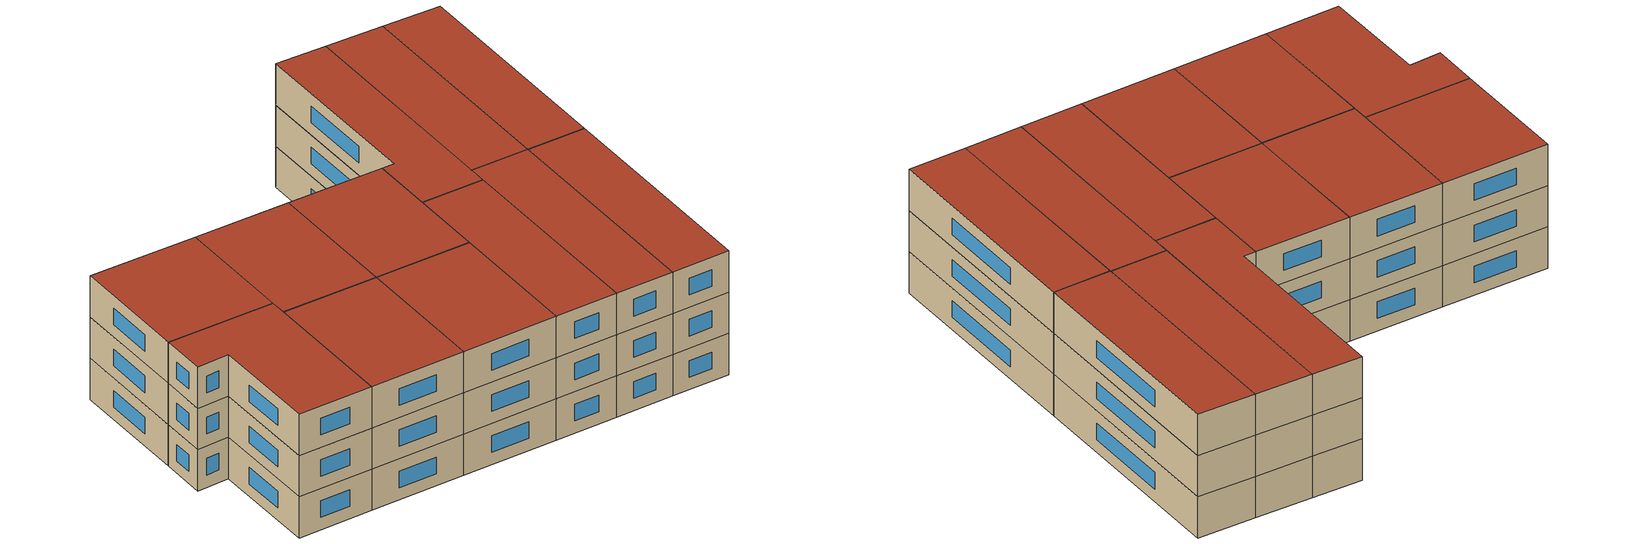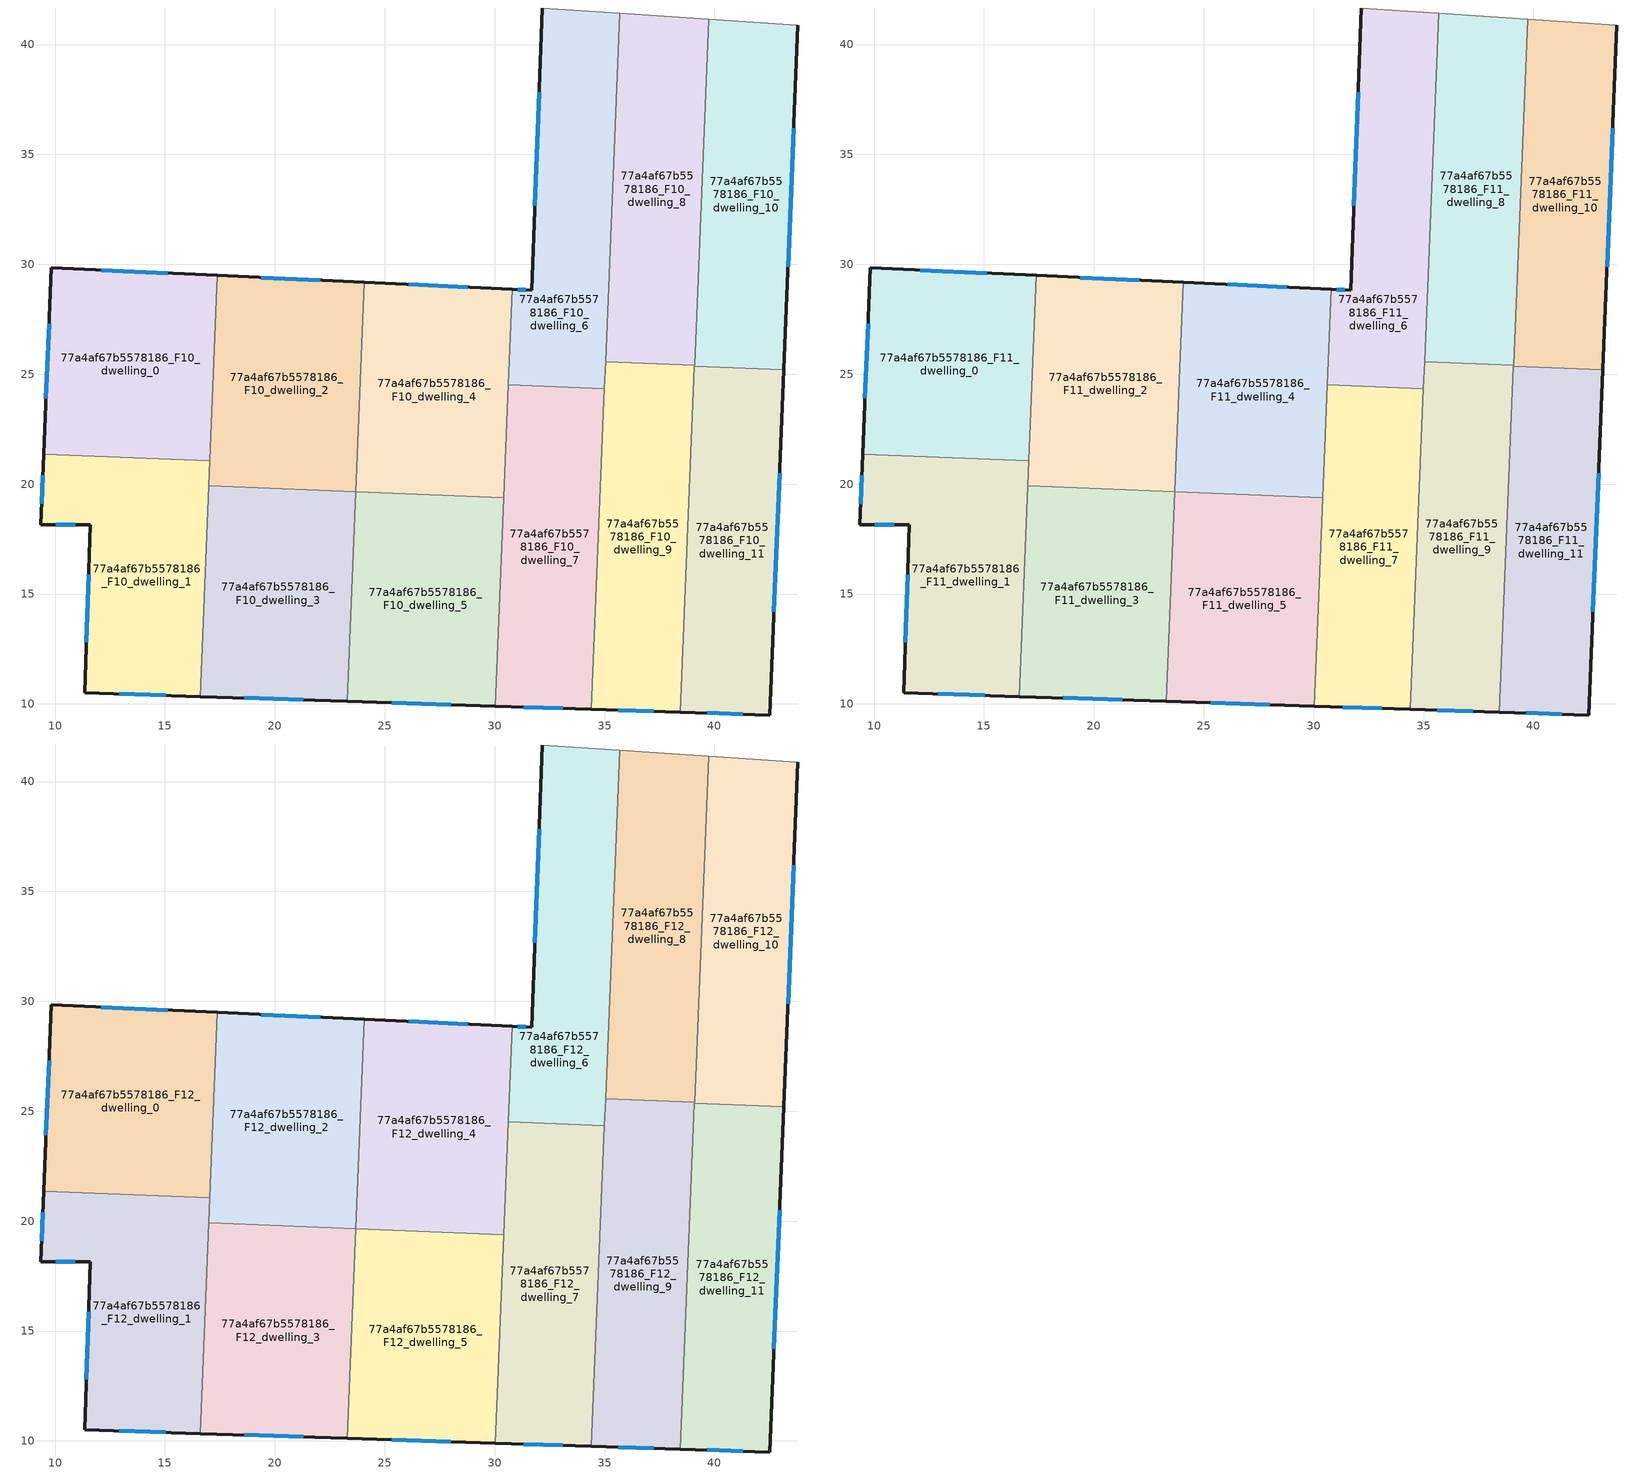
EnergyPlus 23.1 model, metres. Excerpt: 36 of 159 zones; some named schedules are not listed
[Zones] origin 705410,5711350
77a4af67b5578186_F10_dwelling_0
 floor to 77a4af67b5578186_F9_dwelling_0 (EU_floor_Construction): 17.38,29.49 17.04,21.05 9.48,21.36 9.83,29.84 z30
 wall outside (EU_wall_Construction): 17.38,29.49 9.83,29.84 9.48,21.36 z30:33
 wall to 77a4af67b5578186_F10_dwelling_1 (EU_wall_Construction): 9.48,21.36 17.04,21.05 z30:33
 wall to 77a4af67b5578186_F10_dwelling_2 (EU_wall_Construction): 17.04,21.05 17.38,29.49 z30:33
 window (EU_Window_Construction): 9.73,27.3 9.58,23.9 / 15.12,29.6 12.09,29.74 z30.9:32.1
77a4af67b5578186_F10_dwelling_1
 floor to 77a4af67b5578186_F9_dwelling_1 (EU_floor_Construction): 17.04,21.05 16.6,10.33 11.35,10.5 11.61,18.16 9.34,18.14 9.48,21.36 z30
 wall outside (EU_wall_Construction): 9.48,21.36 9.34,18.14 11.61,18.16 11.35,10.5 16.6,10.33 z30:33
 wall to 77a4af67b5578186_F10_dwelling_3 (EU_wall_Construction): 16.6,10.33 16.99,19.92 z30:33
 wall to 77a4af67b5578186_F10_dwelling_2 (EU_wall_Construction): 16.99,19.92 17.04,21.05 z30:33
 window (EU_Window_Construction): 12.92,10.45 15.03,10.39 / 11.53,15.86 11.42,12.8 / 10.02,18.15 10.93,18.15 / 9.44,20.4 9.38,19.1 z30.9:32.1
77a4af67b5578186_F10_dwelling_10
 floor to 77a4af67b5578186_F9_dwelling_10 (EU_floor_Construction): 43.79,40.87 43.16,25.2 39.09,25.37 39.73,41.15 z30
 wall outside (EU_wall_Construction): 43.16,25.2 43.79,40.87 z30:33
 wall to 77a4af67b5578186_F10_dwelling_11 (EU_wall_Construction): 39.09,25.37 43.16,25.2 z30:33
 wall adiabatic (EU_wall_Construction): 43.79,40.87 39.73,41.15 z30:33
 wall to 77a4af67b5578186_F10_dwelling_8 (EU_wall_Construction): 39.73,41.15 39.09,25.41 z30:33
 wall to 77a4af67b5578186_F10_dwelling_9 (EU_wall_Construction): 39.09,25.41 39.09,25.37 z30:33
 window (EU_Window_Construction): 43.35,29.89 43.6,36.18 z30.9:32.1
77a4af67b5578186_F10_dwelling_11
 floor to 77a4af67b5578186_F9_dwelling_11 (EU_floor_Construction): 43.16,25.2 42.51,9.5 38.45,9.63 39.09,25.37 z30
 wall outside (EU_wall_Construction): 38.45,9.63 42.51,9.5 43.16,25.2 z30:33
 wall to 77a4af67b5578186_F10_dwelling_9 (EU_wall_Construction): 39.09,25.37 38.45,9.63 z30:33
 window (EU_Window_Construction): 42.71,14.2 42.96,20.5 / 39.67,9.59 41.3,9.53 z30.9:32.1
77a4af67b5578186_F10_dwelling_2
 floor to 77a4af67b5578186_F9_dwelling_2 (EU_floor_Construction): 24.07,29.18 23.68,19.64 16.99,19.92 17.38,29.49 z30
 wall outside (EU_wall_Construction): 24.07,29.18 17.38,29.49 z30:33
 wall to 77a4af67b5578186_F10_dwelling_3 (EU_wall_Construction): 16.99,19.92 23.68,19.64 z30:33
 wall to 77a4af67b5578186_F10_dwelling_4 (EU_wall_Construction): 23.68,19.65 24.07,29.18 z30:33
 window (EU_Window_Construction): 22.07,29.27 19.38,29.4 z30.9:32.1
77a4af67b5578186_F10_dwelling_3
 floor to 77a4af67b5578186_F9_dwelling_3 (EU_floor_Construction): 23.68,19.64 23.29,10.12 16.6,10.33 16.99,19.92 z30
 wall outside (EU_wall_Construction): 16.6,10.33 23.29,10.12 z30:33
 wall to 77a4af67b5578186_F10_dwelling_5 (EU_wall_Construction): 23.29,10.12 23.68,19.64 z30:33
 window (EU_Window_Construction): 18.6,10.27 21.29,10.18 z30.9:32.1
77a4af67b5578186_F10_dwelling_4
 floor to 77a4af67b5578186_F9_dwelling_4 (EU_floor_Construction): 30.79,28.86 30.41,19.38 23.68,19.65 24.07,29.18 z30
 wall outside (EU_wall_Construction): 30.79,28.86 24.07,29.18 z30:33
 wall to 77a4af67b5578186_F10_dwelling_5 (EU_wall_Construction): 23.68,19.65 30.41,19.38 z30:33
 wall to 77a4af67b5578186_F10_dwelling_7 (EU_wall_Construction): 30.4,19.38 30.61,24.51 z30:33
 wall to 77a4af67b5578186_F10_dwelling_6 (EU_wall_Construction): 30.62,24.51 30.79,28.86 z30:33
 window (EU_Window_Construction): 28.78,28.96 26.08,29.08 z30.9:32.1
77a4af67b5578186_F10_dwelling_5
 floor to 77a4af67b5578186_F9_dwelling_5 (EU_floor_Construction): 30.41,19.38 30.02,9.9 23.29,10.12 23.68,19.65 z30
 wall outside (EU_wall_Construction): 23.29,10.12 30.02,9.9 z30:33
 wall to 77a4af67b5578186_F10_dwelling_7 (EU_wall_Construction): 30.02,9.9 30.4,19.38 z30:33
 window (EU_Window_Construction): 25.31,10.05 28,9.97 z30.9:32.1
77a4af67b5578186_F10_dwelling_6
 floor to 77a4af67b5578186_F9_dwelling_6 (EU_floor_Construction): 35.69,41.42 34.99,24.33 30.61,24.51 30.79,28.86 31.68,28.82 32.17,41.66 z30
 wall outside (EU_wall_Construction): 32.17,41.66 31.68,28.82 30.79,28.86 z30:33
 wall adiabatic (EU_wall_Construction): 35.69,41.42 32.17,41.66 z30:33
 wall to 77a4af67b5578186_F10_dwelling_7 (EU_wall_Construction): 30.61,24.51 34.99,24.33 z30:33
 wall to 77a4af67b5578186_F10_dwelling_8 (EU_wall_Construction): 35.04,25.57 35.69,41.42 z30:33
 wall to 77a4af67b5578186_F10_dwelling_9 (EU_wall_Construction): 34.99,24.33 35.04,25.57 z30:33
 window (EU_Window_Construction): 31.41,28.84 31.06,28.85 / 32.02,37.82 31.83,32.67 z30.9:32.1
77a4af67b5578186_F10_dwelling_7
 floor to 77a4af67b5578186_F9_dwelling_7 (EU_floor_Construction): 34.99,24.33 34.4,9.76 30.02,9.9 30.61,24.51 z30
 wall outside (EU_wall_Construction): 30.02,9.9 34.4,9.76 z30:33
 wall to 77a4af67b5578186_F10_dwelling_9 (EU_wall_Construction): 34.4,9.76 34.99,24.33 z30:33
 window (EU_Window_Construction): 31.33,9.86 33.09,9.8 z30.9:32.1
77a4af67b5578186_F10_dwelling_8
 floor to 77a4af67b5578186_F9_dwelling_8 (EU_floor_Construction): 39.73,41.15 39.09,25.41 35.05,25.57 35.69,41.42 z30
 wall to 77a4af67b5578186_F10_dwelling_9 (EU_wall_Construction): 35.05,25.57 39.09,25.41 z30:33
 wall adiabatic (EU_wall_Construction): 39.73,41.15 35.69,41.42 z30:33
77a4af67b5578186_F10_dwelling_9
 floor to 77a4af67b5578186_F9_dwelling_9 (EU_floor_Construction): 39.09,25.41 38.45,9.63 34.4,9.76 35.05,25.57 z30
 wall outside (EU_wall_Construction): 34.4,9.76 38.45,9.63 z30:33
 window (EU_Window_Construction): 35.61,9.72 37.24,9.67 z30.9:32.1
77a4af67b5578186_F11_dwelling_0
 floor to 77a4af67b5578186_F10_dwelling_0 (EU_floor_Construction): 17.38,29.49 17.04,21.05 9.48,21.36 9.83,29.84 z33
 wall outside (EU_wall_Construction): 17.38,29.49 9.83,29.84 9.48,21.36 z33:36
 wall to 77a4af67b5578186_F11_dwelling_1 (EU_wall_Construction): 9.48,21.36 17.04,21.05 z33:36
 wall to 77a4af67b5578186_F11_dwelling_2 (EU_wall_Construction): 17.04,21.05 17.38,29.49 z33:36
 window (EU_Window_Construction): 9.73,27.3 9.58,23.9 / 15.12,29.6 12.09,29.74 z33.9:35.1
77a4af67b5578186_F11_dwelling_1
 floor to 77a4af67b5578186_F10_dwelling_1 (EU_floor_Construction): 17.04,21.05 16.6,10.33 11.35,10.5 11.61,18.16 9.34,18.14 9.48,21.36 z33
 wall outside (EU_wall_Construction): 9.48,21.36 9.34,18.14 11.61,18.16 11.35,10.5 16.6,10.33 z33:36
 wall to 77a4af67b5578186_F11_dwelling_3 (EU_wall_Construction): 16.6,10.33 16.99,19.92 z33:36
 wall to 77a4af67b5578186_F11_dwelling_2 (EU_wall_Construction): 16.99,19.92 17.04,21.05 z33:36
 window (EU_Window_Construction): 12.92,10.45 15.03,10.39 / 11.53,15.86 11.42,12.8 / 10.02,18.15 10.93,18.15 / 9.44,20.4 9.38,19.1 z33.9:35.1
77a4af67b5578186_F11_dwelling_10
 floor to 77a4af67b5578186_F10_dwelling_10 (EU_floor_Construction): 43.79,40.87 43.16,25.2 39.09,25.37 39.73,41.15 z33
 wall outside (EU_wall_Construction): 43.16,25.2 43.79,40.87 z33:36
 wall to 77a4af67b5578186_F11_dwelling_11 (EU_wall_Construction): 39.09,25.37 43.16,25.2 z33:36
 wall adiabatic (EU_wall_Construction): 43.79,40.87 39.73,41.15 z33:36
 wall to 77a4af67b5578186_F11_dwelling_8 (EU_wall_Construction): 39.73,41.15 39.09,25.41 z33:36
 wall to 77a4af67b5578186_F11_dwelling_9 (EU_wall_Construction): 39.09,25.41 39.09,25.37 z33:36
 window (EU_Window_Construction): 43.35,29.89 43.6,36.18 z33.9:35.1
77a4af67b5578186_F11_dwelling_11
 floor to 77a4af67b5578186_F10_dwelling_11 (EU_floor_Construction): 43.16,25.2 42.51,9.5 38.45,9.63 39.09,25.37 z33
 wall outside (EU_wall_Construction): 38.45,9.63 42.51,9.5 43.16,25.2 z33:36
 wall to 77a4af67b5578186_F11_dwelling_9 (EU_wall_Construction): 39.09,25.37 38.45,9.63 z33:36
 window (EU_Window_Construction): 42.71,14.2 42.96,20.5 / 39.67,9.59 41.3,9.53 z33.9:35.1
77a4af67b5578186_F11_dwelling_2
 floor to 77a4af67b5578186_F10_dwelling_2 (EU_floor_Construction): 24.07,29.18 23.68,19.64 16.99,19.92 17.38,29.49 z33
 wall outside (EU_wall_Construction): 24.07,29.18 17.38,29.49 z33:36
 wall to 77a4af67b5578186_F11_dwelling_3 (EU_wall_Construction): 16.99,19.92 23.68,19.64 z33:36
 wall to 77a4af67b5578186_F11_dwelling_4 (EU_wall_Construction): 23.68,19.65 24.07,29.18 z33:36
 window (EU_Window_Construction): 22.07,29.27 19.38,29.4 z33.9:35.1
77a4af67b5578186_F11_dwelling_3
 floor to 77a4af67b5578186_F10_dwelling_3 (EU_floor_Construction): 23.68,19.64 23.29,10.12 16.6,10.33 16.99,19.92 z33
 wall outside (EU_wall_Construction): 16.6,10.33 23.29,10.12 z33:36
 wall to 77a4af67b5578186_F11_dwelling_5 (EU_wall_Construction): 23.29,10.12 23.68,19.64 z33:36
 window (EU_Window_Construction): 18.6,10.27 21.29,10.18 z33.9:35.1
77a4af67b5578186_F11_dwelling_4
 floor to 77a4af67b5578186_F10_dwelling_4 (EU_floor_Construction): 30.79,28.86 30.41,19.38 23.68,19.65 24.07,29.18 z33
 wall outside (EU_wall_Construction): 30.79,28.86 24.07,29.18 z33:36
 wall to 77a4af67b5578186_F11_dwelling_5 (EU_wall_Construction): 23.68,19.65 30.41,19.38 z33:36
 wall to 77a4af67b5578186_F11_dwelling_7 (EU_wall_Construction): 30.4,19.38 30.61,24.51 z33:36
 wall to 77a4af67b5578186_F11_dwelling_6 (EU_wall_Construction): 30.62,24.51 30.79,28.86 z33:36
 window (EU_Window_Construction): 28.78,28.96 26.08,29.08 z33.9:35.1
77a4af67b5578186_F11_dwelling_5
 floor to 77a4af67b5578186_F10_dwelling_5 (EU_floor_Construction): 30.41,19.38 30.02,9.9 23.29,10.12 23.68,19.65 z33
 wall outside (EU_wall_Construction): 23.29,10.12 30.02,9.9 z33:36
 wall to 77a4af67b5578186_F11_dwelling_7 (EU_wall_Construction): 30.02,9.9 30.4,19.38 z33:36
 window (EU_Window_Construction): 25.31,10.05 28,9.97 z33.9:35.1
77a4af67b5578186_F11_dwelling_6
 floor to 77a4af67b5578186_F10_dwelling_6 (EU_floor_Construction): 35.69,41.42 34.99,24.33 30.61,24.51 30.79,28.86 31.68,28.82 32.17,41.66 z33
 wall outside (EU_wall_Construction): 32.17,41.66 31.68,28.82 30.79,28.86 z33:36
 wall adiabatic (EU_wall_Construction): 35.69,41.42 32.17,41.66 z33:36
 wall to 77a4af67b5578186_F11_dwelling_7 (EU_wall_Construction): 30.61,24.51 34.99,24.33 z33:36
 wall to 77a4af67b5578186_F11_dwelling_8 (EU_wall_Construction): 35.04,25.57 35.69,41.42 z33:36
 wall to 77a4af67b5578186_F11_dwelling_9 (EU_wall_Construction): 34.99,24.33 35.04,25.57 z33:36
 window (EU_Window_Construction): 31.41,28.84 31.06,28.85 / 32.02,37.82 31.83,32.67 z33.9:35.1
77a4af67b5578186_F11_dwelling_7
 floor to 77a4af67b5578186_F10_dwelling_7 (EU_floor_Construction): 34.99,24.33 34.4,9.76 30.02,9.9 30.61,24.51 z33
 wall outside (EU_wall_Construction): 30.02,9.9 34.4,9.76 z33:36
 wall to 77a4af67b5578186_F11_dwelling_9 (EU_wall_Construction): 34.4,9.76 34.99,24.33 z33:36
 window (EU_Window_Construction): 31.33,9.86 33.09,9.8 z33.9:35.1
77a4af67b5578186_F11_dwelling_8
 floor to 77a4af67b5578186_F10_dwelling_8 (EU_floor_Construction): 39.73,41.15 39.09,25.41 35.05,25.57 35.69,41.42 z33
 wall to 77a4af67b5578186_F11_dwelling_9 (EU_wall_Construction): 35.05,25.57 39.09,25.41 z33:36
 wall adiabatic (EU_wall_Construction): 39.73,41.15 35.69,41.42 z33:36
77a4af67b5578186_F11_dwelling_9
 floor to 77a4af67b5578186_F10_dwelling_9 (EU_floor_Construction): 39.09,25.41 38.45,9.63 34.4,9.76 35.05,25.57 z33
 wall outside (EU_wall_Construction): 34.4,9.76 38.45,9.63 z33:36
 window (EU_Window_Construction): 35.61,9.72 37.24,9.67 z33.9:35.1
77a4af67b5578186_F12_dwelling_0
 floor to 77a4af67b5578186_F11_dwelling_0 (EU_floor_Construction): 17.38,29.49 17.04,21.05 9.48,21.36 9.83,29.84 z36
 wall outside (EU_wall_Construction): 17.38,29.49 9.83,29.84 9.48,21.36 z36:39
 wall to 77a4af67b5578186_F12_dwelling_1 (EU_wall_Construction): 9.48,21.36 17.04,21.05 z36:39
 wall to 77a4af67b5578186_F12_dwelling_2 (EU_wall_Construction): 17.04,21.05 17.38,29.49 z36:39
 window (EU_Window_Construction): 9.73,27.3 9.58,23.9 / 15.12,29.6 12.09,29.74 z36.9:38.1
 roof outside (EU_roof_Construction): 17.04,21.05 17.38,29.49 9.83,29.84 9.48,21.36 z39
77a4af67b5578186_F12_dwelling_1
 floor to 77a4af67b5578186_F11_dwelling_1 (EU_floor_Construction): 17.04,21.05 16.6,10.33 11.35,10.5 11.61,18.16 9.34,18.14 9.48,21.36 z36
 wall outside (EU_wall_Construction): 9.48,21.36 9.34,18.14 11.61,18.16 11.35,10.5 16.6,10.33 z36:39
 wall to 77a4af67b5578186_F12_dwelling_3 (EU_wall_Construction): 16.6,10.33 16.99,19.92 z36:39
 wall to 77a4af67b5578186_F12_dwelling_2 (EU_wall_Construction): 16.99,19.92 17.04,21.05 z36:39
 window (EU_Window_Construction): 12.92,10.45 15.03,10.39 / 11.53,15.86 11.42,12.8 / 10.02,18.15 10.93,18.15 / 9.44,20.4 9.38,19.1 z36.9:38.1
 roof outside (EU_roof_Construction): 16.6,10.33 17.04,21.05 9.48,21.36 9.34,18.14 11.61,18.16 11.35,10.5 z39
77a4af67b5578186_F12_dwelling_10
 floor to 77a4af67b5578186_F11_dwelling_10 (EU_floor_Construction): 43.79,40.87 43.16,25.2 39.09,25.37 39.73,41.15 z36
 wall outside (EU_wall_Construction): 43.16,25.2 43.79,40.87 z36:39
 wall to 77a4af67b5578186_F12_dwelling_11 (EU_wall_Construction): 39.09,25.37 43.16,25.2 z36:39
 wall adiabatic (EU_wall_Construction): 43.79,40.87 39.73,41.15 z36:39
 wall to 77a4af67b5578186_F12_dwelling_8 (EU_wall_Construction): 39.73,41.15 39.09,25.41 z36:39
 wall to 77a4af67b5578186_F12_dwelling_9 (EU_wall_Construction): 39.09,25.41 39.09,25.37 z36:39
 window (EU_Window_Construction): 43.35,29.89 43.6,36.18 z36.9:38.1
 roof outside (EU_roof_Construction): 43.16,25.2 43.79,40.87 39.73,41.15 39.09,25.37 z39
77a4af67b5578186_F12_dwelling_11
 floor to 77a4af67b5578186_F11_dwelling_11 (EU_floor_Construction): 43.16,25.2 42.51,9.5 38.45,9.63 39.09,25.37 z36
 wall outside (EU_wall_Construction): 38.45,9.63 42.51,9.5 43.16,25.2 z36:39
 wall to 77a4af67b5578186_F12_dwelling_9 (EU_wall_Construction): 39.09,25.37 38.45,9.63 z36:39
 window (EU_Window_Construction): 42.71,14.2 42.96,20.5 / 39.67,9.59 41.3,9.53 z36.9:38.1
 roof outside (EU_roof_Construction): 42.51,9.5 43.16,25.2 39.09,25.37 38.45,9.63 z39
77a4af67b5578186_F12_dwelling_2
 floor to 77a4af67b5578186_F11_dwelling_2 (EU_floor_Construction): 24.07,29.18 23.68,19.64 16.99,19.92 17.38,29.49 z36
 wall outside (EU_wall_Construction): 24.07,29.18 17.38,29.49 z36:39
 wall to 77a4af67b5578186_F12_dwelling_3 (EU_wall_Construction): 16.99,19.92 23.68,19.64 z36:39
 wall to 77a4af67b5578186_F12_dwelling_4 (EU_wall_Construction): 23.68,19.65 24.07,29.18 z36:39
 window (EU_Window_Construction): 22.07,29.27 19.38,29.4 z36.9:38.1
 roof outside (EU_roof_Construction): 23.68,19.64 24.07,29.18 17.38,29.49 16.99,19.92 z39
77a4af67b5578186_F12_dwelling_3
 floor to 77a4af67b5578186_F11_dwelling_3 (EU_floor_Construction): 23.68,19.64 23.29,10.12 16.6,10.33 16.99,19.92 z36
 wall outside (EU_wall_Construction): 16.6,10.33 23.29,10.12 z36:39
 wall to 77a4af67b5578186_F12_dwelling_5 (EU_wall_Construction): 23.29,10.12 23.68,19.64 z36:39
 window (EU_Window_Construction): 18.6,10.27 21.29,10.18 z36.9:38.1
 roof outside (EU_roof_Construction): 23.29,10.12 23.68,19.64 16.99,19.92 16.6,10.33 z39
77a4af67b5578186_F12_dwelling_4
 floor to 77a4af67b5578186_F11_dwelling_4 (EU_floor_Construction): 30.79,28.86 30.41,19.38 23.68,19.65 24.07,29.18 z36
 wall outside (EU_wall_Construction): 30.79,28.86 24.07,29.18 z36:39
 wall to 77a4af67b5578186_F12_dwelling_5 (EU_wall_Construction): 23.68,19.65 30.41,19.38 z36:39
 wall to 77a4af67b5578186_F12_dwelling_7 (EU_wall_Construction): 30.4,19.38 30.61,24.51 z36:39
 wall to 77a4af67b5578186_F12_dwelling_6 (EU_wall_Construction): 30.62,24.51 30.79,28.86 z36:39
 window (EU_Window_Construction): 28.78,28.96 26.08,29.08 z36.9:38.1
 roof outside (EU_roof_Construction): 30.41,19.38 30.79,28.86 24.07,29.18 23.68,19.65 z39
77a4af67b5578186_F12_dwelling_5
 floor to 77a4af67b5578186_F11_dwelling_5 (EU_floor_Construction): 30.41,19.38 30.02,9.9 23.29,10.12 23.68,19.65 z36
 wall outside (EU_wall_Construction): 23.29,10.12 30.02,9.9 z36:39
 wall to 77a4af67b5578186_F12_dwelling_7 (EU_wall_Construction): 30.02,9.9 30.4,19.38 z36:39
 window (EU_Window_Construction): 25.31,10.05 28,9.97 z36.9:38.1
 roof outside (EU_roof_Construction): 30.02,9.9 30.41,19.38 23.68,19.65 23.29,10.12 z39
77a4af67b5578186_F12_dwelling_6
 floor to 77a4af67b5578186_F11_dwelling_6 (EU_floor_Construction): 35.69,41.42 34.99,24.33 30.61,24.51 30.79,28.86 31.68,28.82 32.17,41.66 z36
 wall outside (EU_wall_Construction): 32.17,41.66 31.68,28.82 30.79,28.86 z36:39
 wall adiabatic (EU_wall_Construction): 35.69,41.42 32.17,41.66 z36:39
 wall to 77a4af67b5578186_F12_dwelling_7 (EU_wall_Construction): 30.61,24.51 34.99,24.33 z36:39
 wall to 77a4af67b5578186_F12_dwelling_8 (EU_wall_Construction): 35.04,25.57 35.69,41.42 z36:39
 wall to 77a4af67b5578186_F12_dwelling_9 (EU_wall_Construction): 34.99,24.33 35.04,25.57 z36:39
 window (EU_Window_Construction): 31.41,28.84 31.06,28.85 / 32.02,37.82 31.83,32.67 z36.9:38.1
 roof outside (EU_roof_Construction): 34.99,24.33 35.69,41.42 32.17,41.66 31.68,28.82 30.79,28.86 30.61,24.51 z39
77a4af67b5578186_F12_dwelling_7
 floor to 77a4af67b5578186_F11_dwelling_7 (EU_floor_Construction): 34.99,24.33 34.4,9.76 30.02,9.9 30.61,24.51 z36
 wall outside (EU_wall_Construction): 30.02,9.9 34.4,9.76 z36:39
 wall to 77a4af67b5578186_F12_dwelling_9 (EU_wall_Construction): 34.4,9.76 34.99,24.33 z36:39
 window (EU_Window_Construction): 31.33,9.86 33.09,9.8 z36.9:38.1
 roof outside (EU_roof_Construction): 34.4,9.76 34.99,24.33 30.61,24.51 30.02,9.9 z39
77a4af67b5578186_F12_dwelling_8
 floor to 77a4af67b5578186_F11_dwelling_8 (EU_floor_Construction): 39.73,41.15 39.09,25.41 35.05,25.57 35.69,41.42 z36
 wall to 77a4af67b5578186_F12_dwelling_9 (EU_wall_Construction): 35.05,25.57 39.09,25.41 z36:39
 wall adiabatic (EU_wall_Construction): 39.73,41.15 35.69,41.42 z36:39
 roof outside (EU_roof_Construction): 39.09,25.41 39.73,41.15 35.69,41.42 35.05,25.57 z39
77a4af67b5578186_F12_dwelling_9
 floor to 77a4af67b5578186_F11_dwelling_9 (EU_floor_Construction): 39.09,25.41 38.45,9.63 34.4,9.76 35.05,25.57 z36
 wall outside (EU_wall_Construction): 34.4,9.76 38.45,9.63 z36:39
 window (EU_Window_Construction): 35.61,9.72 37.24,9.67 z36.9:38.1
 roof outside (EU_roof_Construction): 38.45,9.63 39.09,25.41 35.05,25.57 34.4,9.76 z39
[Building]
EU S2 Campaign: North Axis=0; Terrain=City; Solar Distribution=FullExterior
[Site:Location]
London: Latitude=51.5; Longitude=-0.5; Time Zone=0; Elevation=25
[SizingPeriod:WeatherFileDays]
AnnualSizingPeriod: Begin Month=1; Begin Day of Month=1; End Month=12; End Day of Month=31; Day of Week for Start Day=Monday; Use Weather File Daylight Saving Period=No; Use Weather File Rain and Snow Indicators=No
[MATERIAL]
EU_InternalMass_Material: Roughness=MediumRough; Thickness=0.1; Conductivity=1; Density=1800; Specific Heat=900; Thermal Absorptance=0.9; Solar Absorptance=0.7; Visible Absorptance=0.7
[MATERIAL:NOMASS] Roughness=MediumRough; Thermal Absorptance=0.9; Solar Absorptance=0.7; Visible Absorptance=0.7
Name | Thermal Resistance
EU_wall_NoMass | 1.04674
EU_roof_NoMass | 4.32442
EU_floor_NoMass | 2.04616
[WINDOWMATERIAL:SIMPLEGLAZINGSYSTEM]
EU_Window_SimpleGlazing: UFactor=4.25843; Solar Heat Gain Coefficient=0.85; Visible Transmittance=0.85
[CONSTRUCTION]
EU_wall_Construction: EU_wall_NoMass
EU_roof_Construction: EU_roof_NoMass
EU_floor_Construction: EU_floor_NoMass
EU_Window_Construction: EU_Window_SimpleGlazing
EU_InternalMass_Construction: EU_InternalMass_Material
[ZONE] Type=1; Multiplier=1; Ceiling Height=autocalculate; Floor Area=autocalculate; Part of Total Floor Area=Yes
Name | Volume
77a4af67b5578186_F10_dwelling_0; 77a4af67b5578186_F11_dwelling_0; 77a4af67b5578186_F12_dwelling_0 | 192.081
77a4af67b5578186_F10_dwelling_1; 77a4af67b5578186_F11_dwelling_1; 77a4af67b5578186_F12_dwelling_1 | 192.085
77a4af67b5578186_F10_dwelling_10; 77a4af67b5578186_F11_dwelling_10; 77a4af67b5578186_F12_dwelling_10 | 192.09
77a4af67b5578186_F10_dwelling_11; 77a4af67b5578186_F11_dwelling_11; 77a4af67b5578186_F12_dwelling_11 | 192.076
77a4af67b5578186_F10_dwelling_2; 77a4af67b5578186_F11_dwelling_2; 77a4af67b5578186_F12_dwelling_2 | 192.092
77a4af67b5578186_F10_dwelling_3; 77a4af67b5578186_F11_dwelling_3; 77a4af67b5578186_F12_dwelling_3 | 192.078
77a4af67b5578186_F10_dwelling_4; 77a4af67b5578186_F11_dwelling_4; 77a4af67b5578186_F12_dwelling_4 | 192.07
77a4af67b5578186_F10_dwelling_5; 77a4af67b5578186_F11_dwelling_5; 77a4af67b5578186_F12_dwelling_5 | 192.069
77a4af67b5578186_F10_dwelling_6; 77a4af67b5578186_F11_dwelling_6; 77a4af67b5578186_F12_dwelling_6 | 192.056
77a4af67b5578186_F10_dwelling_7; 77a4af67b5578186_F11_dwelling_7; 77a4af67b5578186_F12_dwelling_7 | 192.053
77a4af67b5578186_F10_dwelling_8; 77a4af67b5578186_F11_dwelling_8; 77a4af67b5578186_F12_dwelling_8 | 192.045
77a4af67b5578186_F10_dwelling_9; 77a4af67b5578186_F11_dwelling_9; 77a4af67b5578186_F12_dwelling_9 | 192.064
[INTERNALMASS] Construction=EU_InternalMass_Construction
Name | Zone or ZoneList | Surface Area
77a4af67b5578186_F10_dwelling_0_EU_InternalMass | 77a4af67b5578186_F10_dwelling_0 | 64.0267
77a4af67b5578186_F10_dwelling_1_EU_InternalMass | 77a4af67b5578186_F10_dwelling_1 | 64.0281
77a4af67b5578186_F10_dwelling_2_EU_InternalMass | 77a4af67b5578186_F10_dwelling_2 | 64.0305
77a4af67b5578186_F10_dwelling_3_EU_InternalMass | 77a4af67b5578186_F10_dwelling_3 | 64.026
77a4af67b5578186_F10_dwelling_4_EU_InternalMass | 77a4af67b5578186_F10_dwelling_4 | 64.0257
77a4af67b5578186_F10_dwelling_5_EU_InternalMass | 77a4af67b5578186_F10_dwelling_5 | 64.0233
77a4af67b5578186_F10_dwelling_6_EU_InternalMass | 77a4af67b5578186_F10_dwelling_6 | 64.0185
77a4af67b5578186_F10_dwelling_7_EU_InternalMass | 77a4af67b5578186_F10_dwelling_7 | 64.018
77a4af67b5578186_F10_dwelling_8_EU_InternalMass | 77a4af67b5578186_F10_dwelling_8 | 64.0146
77a4af67b5578186_F10_dwelling_9_EU_InternalMass | 77a4af67b5578186_F10_dwelling_9 | 64.0217
77a4af67b5578186_F10_dwelling_10_EU_InternalMass | 77a4af67b5578186_F10_dwelling_10 | 64.03
77a4af67b5578186_F10_dwelling_11_EU_InternalMass | 77a4af67b5578186_F10_dwelling_11 | 64.0256
77a4af67b5578186_F11_dwelling_0_EU_InternalMass | 77a4af67b5578186_F11_dwelling_0 | 64.0267
77a4af67b5578186_F11_dwelling_1_EU_InternalMass | 77a4af67b5578186_F11_dwelling_1 | 64.0281
77a4af67b5578186_F11_dwelling_2_EU_InternalMass | 77a4af67b5578186_F11_dwelling_2 | 64.0305
77a4af67b5578186_F11_dwelling_3_EU_InternalMass | 77a4af67b5578186_F11_dwelling_3 | 64.026
77a4af67b5578186_F11_dwelling_4_EU_InternalMass | 77a4af67b5578186_F11_dwelling_4 | 64.0257
77a4af67b5578186_F11_dwelling_5_EU_InternalMass | 77a4af67b5578186_F11_dwelling_5 | 64.0233
77a4af67b5578186_F11_dwelling_6_EU_InternalMass | 77a4af67b5578186_F11_dwelling_6 | 64.0185
77a4af67b5578186_F11_dwelling_7_EU_InternalMass | 77a4af67b5578186_F11_dwelling_7 | 64.018
77a4af67b5578186_F11_dwelling_8_EU_InternalMass | 77a4af67b5578186_F11_dwelling_8 | 64.0146
77a4af67b5578186_F11_dwelling_9_EU_InternalMass | 77a4af67b5578186_F11_dwelling_9 | 64.0217
77a4af67b5578186_F11_dwelling_10_EU_InternalMass | 77a4af67b5578186_F11_dwelling_10 | 64.03
77a4af67b5578186_F11_dwelling_11_EU_InternalMass | 77a4af67b5578186_F11_dwelling_11 | 64.0256
77a4af67b5578186_F12_dwelling_0_EU_InternalMass | 77a4af67b5578186_F12_dwelling_0 | 64.0267
77a4af67b5578186_F12_dwelling_1_EU_InternalMass | 77a4af67b5578186_F12_dwelling_1 | 64.0281
77a4af67b5578186_F12_dwelling_2_EU_InternalMass | 77a4af67b5578186_F12_dwelling_2 | 64.0305
77a4af67b5578186_F12_dwelling_3_EU_InternalMass | 77a4af67b5578186_F12_dwelling_3 | 64.026
77a4af67b5578186_F12_dwelling_4_EU_InternalMass | 77a4af67b5578186_F12_dwelling_4 | 64.0257
77a4af67b5578186_F12_dwelling_5_EU_InternalMass | 77a4af67b5578186_F12_dwelling_5 | 64.0233
77a4af67b5578186_F12_dwelling_6_EU_InternalMass | 77a4af67b5578186_F12_dwelling_6 | 64.0185
77a4af67b5578186_F12_dwelling_7_EU_InternalMass | 77a4af67b5578186_F12_dwelling_7 | 64.018
77a4af67b5578186_F12_dwelling_8_EU_InternalMass | 77a4af67b5578186_F12_dwelling_8 | 64.0146
77a4af67b5578186_F12_dwelling_9_EU_InternalMass | 77a4af67b5578186_F12_dwelling_9 | 64.0217
77a4af67b5578186_F12_dwelling_10_EU_InternalMass | 77a4af67b5578186_F12_dwelling_10 | 64.03
77a4af67b5578186_F12_dwelling_11_EU_InternalMass | 77a4af67b5578186_F12_dwelling_11 | 64.0256
[OTHEREQUIPMENT] Fuel Type=Electricity; Design Level Calculation Method=Watts/Area; Power per Zone Floor Area=1; Fraction Latent=0; Fraction Radiant=0; Fraction Lost=0; Carbon Dioxide Generation Rate=0; EndUse Subcategory=EU_Step8_InternalGains
Name | Zone or ZoneList or Space or SpaceList | Schedule
EU_Step8_InternalGain_77a4af67b5578186_F10_dwelling_0_f000 | 77a4af67b5578186_F10_dwelling_0 | EU_Step8_GainSchedule_77a4af67b5578186_F10_dwelling_0_f000
EU_Step8_InternalGain_77a4af67b5578186_F10_dwelling_1_f000 | 77a4af67b5578186_F10_dwelling_1 | EU_Step8_GainSchedule_77a4af67b5578186_F10_dwelling_1_f000
EU_Step8_InternalGain_77a4af67b5578186_F10_dwelling_2_f000 | 77a4af67b5578186_F10_dwelling_2 | EU_Step8_GainSchedule_77a4af67b5578186_F10_dwelling_2_f000
EU_Step8_InternalGain_77a4af67b5578186_F10_dwelling_3_f000 | 77a4af67b5578186_F10_dwelling_3 | EU_Step8_GainSchedule_77a4af67b5578186_F10_dwelling_3_f000
EU_Step8_InternalGain_77a4af67b5578186_F10_dwelling_4_f000 | 77a4af67b5578186_F10_dwelling_4 | EU_Step8_GainSchedule_77a4af67b5578186_F10_dwelling_4_f000
EU_Step8_InternalGain_77a4af67b5578186_F10_dwelling_5_f000 | 77a4af67b5578186_F10_dwelling_5 | EU_Step8_GainSchedule_77a4af67b5578186_F10_dwelling_5_f000
EU_Step8_InternalGain_77a4af67b5578186_F10_dwelling_6_f000 | 77a4af67b5578186_F10_dwelling_6 | EU_Step8_GainSchedule_77a4af67b5578186_F10_dwelling_6_f000
EU_Step8_InternalGain_77a4af67b5578186_F10_dwelling_7_f000 | 77a4af67b5578186_F10_dwelling_7 | EU_Step8_GainSchedule_77a4af67b5578186_F10_dwelling_7_f000
EU_Step8_InternalGain_77a4af67b5578186_F10_dwelling_8_f000 | 77a4af67b5578186_F10_dwelling_8 | EU_Step8_GainSchedule_77a4af67b5578186_F10_dwelling_8_f000
EU_Step8_InternalGain_77a4af67b5578186_F10_dwelling_9_f000 | 77a4af67b5578186_F10_dwelling_9 | EU_Step8_GainSchedule_77a4af67b5578186_F10_dwelling_9_f000
EU_Step8_InternalGain_77a4af67b5578186_F10_dwelling_10_f000 | 77a4af67b5578186_F10_dwelling_10 | EU_Step8_GainSchedule_77a4af67b5578186_F10_dwelling_10_f000
EU_Step8_InternalGain_77a4af67b5578186_F10_dwelling_11_f000 | 77a4af67b5578186_F10_dwelling_11 | EU_Step8_GainSchedule_77a4af67b5578186_F10_dwelling_11_f000
EU_Step8_InternalGain_77a4af67b5578186_F11_dwelling_0_f000 | 77a4af67b5578186_F11_dwelling_0 | EU_Step8_GainSchedule_77a4af67b5578186_F11_dwelling_0_f000
EU_Step8_InternalGain_77a4af67b5578186_F11_dwelling_1_f000 | 77a4af67b5578186_F11_dwelling_1 | EU_Step8_GainSchedule_77a4af67b5578186_F11_dwelling_1_f000
EU_Step8_InternalGain_77a4af67b5578186_F11_dwelling_2_f000 | 77a4af67b5578186_F11_dwelling_2 | EU_Step8_GainSchedule_77a4af67b5578186_F11_dwelling_2_f000
EU_Step8_InternalGain_77a4af67b5578186_F11_dwelling_3_f000 | 77a4af67b5578186_F11_dwelling_3 | EU_Step8_GainSchedule_77a4af67b5578186_F11_dwelling_3_f000
EU_Step8_InternalGain_77a4af67b5578186_F11_dwelling_4_f000 | 77a4af67b5578186_F11_dwelling_4 | EU_Step8_GainSchedule_77a4af67b5578186_F11_dwelling_4_f000
EU_Step8_InternalGain_77a4af67b5578186_F11_dwelling_5_f000 | 77a4af67b5578186_F11_dwelling_5 | EU_Step8_GainSchedule_77a4af67b5578186_F11_dwelling_5_f000
EU_Step8_InternalGain_77a4af67b5578186_F11_dwelling_6_f000 | 77a4af67b5578186_F11_dwelling_6 | EU_Step8_GainSchedule_77a4af67b5578186_F11_dwelling_6_f000
EU_Step8_InternalGain_77a4af67b5578186_F11_dwelling_7_f000 | 77a4af67b5578186_F11_dwelling_7 | EU_Step8_GainSchedule_77a4af67b5578186_F11_dwelling_7_f000
EU_Step8_InternalGain_77a4af67b5578186_F11_dwelling_8_f000 | 77a4af67b5578186_F11_dwelling_8 | EU_Step8_GainSchedule_77a4af67b5578186_F11_dwelling_8_f000
EU_Step8_InternalGain_77a4af67b5578186_F11_dwelling_9_f000 | 77a4af67b5578186_F11_dwelling_9 | EU_Step8_GainSchedule_77a4af67b5578186_F11_dwelling_9_f000
EU_Step8_InternalGain_77a4af67b5578186_F11_dwelling_10_f000 | 77a4af67b5578186_F11_dwelling_10 | EU_Step8_GainSchedule_77a4af67b5578186_F11_dwelling_10_f000
EU_Step8_InternalGain_77a4af67b5578186_F11_dwelling_11_f000 | 77a4af67b5578186_F11_dwelling_11 | EU_Step8_GainSchedule_77a4af67b5578186_F11_dwelling_11_f000
EU_Step8_InternalGain_77a4af67b5578186_F12_dwelling_0_f000 | 77a4af67b5578186_F12_dwelling_0 | EU_Step8_GainSchedule_77a4af67b5578186_F12_dwelling_0_f000
EU_Step8_InternalGain_77a4af67b5578186_F12_dwelling_1_f000 | 77a4af67b5578186_F12_dwelling_1 | EU_Step8_GainSchedule_77a4af67b5578186_F12_dwelling_1_f000
EU_Step8_InternalGain_77a4af67b5578186_F12_dwelling_2_f000 | 77a4af67b5578186_F12_dwelling_2 | EU_Step8_GainSchedule_77a4af67b5578186_F12_dwelling_2_f000
EU_Step8_InternalGain_77a4af67b5578186_F12_dwelling_3_f000 | 77a4af67b5578186_F12_dwelling_3 | EU_Step8_GainSchedule_77a4af67b5578186_F12_dwelling_3_f000
EU_Step8_InternalGain_77a4af67b5578186_F12_dwelling_4_f000 | 77a4af67b5578186_F12_dwelling_4 | EU_Step8_GainSchedule_77a4af67b5578186_F12_dwelling_4_f000
EU_Step8_InternalGain_77a4af67b5578186_F12_dwelling_5_f000 | 77a4af67b5578186_F12_dwelling_5 | EU_Step8_GainSchedule_77a4af67b5578186_F12_dwelling_5_f000
EU_Step8_InternalGain_77a4af67b5578186_F12_dwelling_6_f000 | 77a4af67b5578186_F12_dwelling_6 | EU_Step8_GainSchedule_77a4af67b5578186_F12_dwelling_6_f000
EU_Step8_InternalGain_77a4af67b5578186_F12_dwelling_7_f000 | 77a4af67b5578186_F12_dwelling_7 | EU_Step8_GainSchedule_77a4af67b5578186_F12_dwelling_7_f000
EU_Step8_InternalGain_77a4af67b5578186_F12_dwelling_8_f000 | 77a4af67b5578186_F12_dwelling_8 | EU_Step8_GainSchedule_77a4af67b5578186_F12_dwelling_8_f000
EU_Step8_InternalGain_77a4af67b5578186_F12_dwelling_9_f000 | 77a4af67b5578186_F12_dwelling_9 | EU_Step8_GainSchedule_77a4af67b5578186_F12_dwelling_9_f000
EU_Step8_InternalGain_77a4af67b5578186_F12_dwelling_10_f000 | 77a4af67b5578186_F12_dwelling_10 | EU_Step8_GainSchedule_77a4af67b5578186_F12_dwelling_10_f000
EU_Step8_InternalGain_77a4af67b5578186_F12_dwelling_11_f000 | 77a4af67b5578186_F12_dwelling_11 | EU_Step8_GainSchedule_77a4af67b5578186_F12_dwelling_11_f000
[ZONEVENTILATION:DESIGNFLOWRATE] Schedule=EU_AlwaysOn; Design Flow Rate Calculation Method=AirChanges/Hour; Air Changes per Hour=0.488719; Ventilation Type=Natural; Fan Pressure Rise=0; Fan Total Efficiency=1; Constant Term Coefficient=1; Temperature Term Coefficient=0; Velocity Term Coefficient=0; Velocity Squared Term Coefficient=0; Minimum Indoor Temperature=-100; Maximum Indoor Temperature=100; Delta Temperature=-100; Minimum Outdoor Temperature=-100; Maximum Outdoor Temperature=100; Maximum Wind Speed=40
Name | Zone or ZoneList or Space or SpaceList
EU_ConstantAir_77a4af67b5578186_F10_dwelling_0 | 77a4af67b5578186_F10_dwelling_0
EU_ConstantAir_77a4af67b5578186_F10_dwelling_1 | 77a4af67b5578186_F10_dwelling_1
EU_ConstantAir_77a4af67b5578186_F10_dwelling_2 | 77a4af67b5578186_F10_dwelling_2
EU_ConstantAir_77a4af67b5578186_F10_dwelling_3 | 77a4af67b5578186_F10_dwelling_3
EU_ConstantAir_77a4af67b5578186_F10_dwelling_4 | 77a4af67b5578186_F10_dwelling_4
EU_ConstantAir_77a4af67b5578186_F10_dwelling_5 | 77a4af67b5578186_F10_dwelling_5
EU_ConstantAir_77a4af67b5578186_F10_dwelling_6 | 77a4af67b5578186_F10_dwelling_6
EU_ConstantAir_77a4af67b5578186_F10_dwelling_7 | 77a4af67b5578186_F10_dwelling_7
EU_ConstantAir_77a4af67b5578186_F10_dwelling_8 | 77a4af67b5578186_F10_dwelling_8
EU_ConstantAir_77a4af67b5578186_F10_dwelling_9 | 77a4af67b5578186_F10_dwelling_9
EU_ConstantAir_77a4af67b5578186_F10_dwelling_10 | 77a4af67b5578186_F10_dwelling_10
EU_ConstantAir_77a4af67b5578186_F10_dwelling_11 | 77a4af67b5578186_F10_dwelling_11
EU_ConstantAir_77a4af67b5578186_F11_dwelling_0 | 77a4af67b5578186_F11_dwelling_0
EU_ConstantAir_77a4af67b5578186_F11_dwelling_1 | 77a4af67b5578186_F11_dwelling_1
EU_ConstantAir_77a4af67b5578186_F11_dwelling_2 | 77a4af67b5578186_F11_dwelling_2
EU_ConstantAir_77a4af67b5578186_F11_dwelling_3 | 77a4af67b5578186_F11_dwelling_3
EU_ConstantAir_77a4af67b5578186_F11_dwelling_4 | 77a4af67b5578186_F11_dwelling_4
EU_ConstantAir_77a4af67b5578186_F11_dwelling_5 | 77a4af67b5578186_F11_dwelling_5
EU_ConstantAir_77a4af67b5578186_F11_dwelling_6 | 77a4af67b5578186_F11_dwelling_6
EU_ConstantAir_77a4af67b5578186_F11_dwelling_7 | 77a4af67b5578186_F11_dwelling_7
EU_ConstantAir_77a4af67b5578186_F11_dwelling_8 | 77a4af67b5578186_F11_dwelling_8
EU_ConstantAir_77a4af67b5578186_F11_dwelling_9 | 77a4af67b5578186_F11_dwelling_9
EU_ConstantAir_77a4af67b5578186_F11_dwelling_10 | 77a4af67b5578186_F11_dwelling_10
EU_ConstantAir_77a4af67b5578186_F11_dwelling_11 | 77a4af67b5578186_F11_dwelling_11
EU_ConstantAir_77a4af67b5578186_F12_dwelling_0 | 77a4af67b5578186_F12_dwelling_0
EU_ConstantAir_77a4af67b5578186_F12_dwelling_1 | 77a4af67b5578186_F12_dwelling_1
EU_ConstantAir_77a4af67b5578186_F12_dwelling_2 | 77a4af67b5578186_F12_dwelling_2
EU_ConstantAir_77a4af67b5578186_F12_dwelling_3 | 77a4af67b5578186_F12_dwelling_3
EU_ConstantAir_77a4af67b5578186_F12_dwelling_4 | 77a4af67b5578186_F12_dwelling_4
EU_ConstantAir_77a4af67b5578186_F12_dwelling_5 | 77a4af67b5578186_F12_dwelling_5
EU_ConstantAir_77a4af67b5578186_F12_dwelling_6 | 77a4af67b5578186_F12_dwelling_6
EU_ConstantAir_77a4af67b5578186_F12_dwelling_7 | 77a4af67b5578186_F12_dwelling_7
EU_ConstantAir_77a4af67b5578186_F12_dwelling_8 | 77a4af67b5578186_F12_dwelling_8
EU_ConstantAir_77a4af67b5578186_F12_dwelling_9 | 77a4af67b5578186_F12_dwelling_9
EU_ConstantAir_77a4af67b5578186_F12_dwelling_10 | 77a4af67b5578186_F12_dwelling_10
EU_ConstantAir_77a4af67b5578186_F12_dwelling_11 | 77a4af67b5578186_F12_dwelling_11
[HVACTEMPLATE:ZONE:IDEALLOADSAIRSYSTEM] System Availability Schedule=EU_AlwaysOn; Maximum Heating Supply Air Temperature=50; Minimum Cooling Supply Air Temperature=13; Maximum Heating Supply Air Humidity Ratio=0.0156; Minimum Cooling Supply Air Humidity Ratio=0.0077; Heating Limit=NoLimit; Cooling Limit=NoLimit; Heating Availability Schedule=EU_AlwaysOn; Cooling Availability Schedule=EU_CoolingOff; Dehumidification Control Type=ConstantSensibleHeatRatio; Cooling Sensible Heat Ratio=0.7; Dehumidification Setpoint=60; Humidification Control Type=None; Humidification Setpoint=30; Outdoor Air Method=None; Outdoor Air Flow Rate per Person=0.00944; Outdoor Air Flow Rate per Zone Floor Area=0; Outdoor Air Flow Rate per Zone=0; Demand Controlled Ventilation Type=None; Outdoor Air Economizer Type=NoEconomizer; Heat Recovery Type=None; Sensible Heat Recovery Effectiveness=0.7; Latent Heat Recovery Effectiveness=0.65
Name | Template Thermostat
77a4af67b5578186_F10_dwelling_0 | EU_HeatOnly_77a4af67b5578186_F10_dwelling_0
77a4af67b5578186_F10_dwelling_1 | EU_HeatOnly_77a4af67b5578186_F10_dwelling_1
77a4af67b5578186_F10_dwelling_2 | EU_HeatOnly_77a4af67b5578186_F10_dwelling_2
77a4af67b5578186_F10_dwelling_3 | EU_HeatOnly_77a4af67b5578186_F10_dwelling_3
77a4af67b5578186_F10_dwelling_4 | EU_HeatOnly_77a4af67b5578186_F10_dwelling_4
77a4af67b5578186_F10_dwelling_5 | EU_HeatOnly_77a4af67b5578186_F10_dwelling_5
77a4af67b5578186_F10_dwelling_6 | EU_HeatOnly_77a4af67b5578186_F10_dwelling_6
77a4af67b5578186_F10_dwelling_7 | EU_HeatOnly_77a4af67b5578186_F10_dwelling_7
77a4af67b5578186_F10_dwelling_8 | EU_HeatOnly_77a4af67b5578186_F10_dwelling_8
77a4af67b5578186_F10_dwelling_9 | EU_HeatOnly_77a4af67b5578186_F10_dwelling_9
77a4af67b5578186_F10_dwelling_10 | EU_HeatOnly_77a4af67b5578186_F10_dwelling_10
77a4af67b5578186_F10_dwelling_11 | EU_HeatOnly_77a4af67b5578186_F10_dwelling_11
77a4af67b5578186_F11_dwelling_0 | EU_HeatOnly_77a4af67b5578186_F11_dwelling_0
77a4af67b5578186_F11_dwelling_1 | EU_HeatOnly_77a4af67b5578186_F11_dwelling_1
77a4af67b5578186_F11_dwelling_2 | EU_HeatOnly_77a4af67b5578186_F11_dwelling_2
77a4af67b5578186_F11_dwelling_3 | EU_HeatOnly_77a4af67b5578186_F11_dwelling_3
77a4af67b5578186_F11_dwelling_4 | EU_HeatOnly_77a4af67b5578186_F11_dwelling_4
77a4af67b5578186_F11_dwelling_5 | EU_HeatOnly_77a4af67b5578186_F11_dwelling_5
77a4af67b5578186_F11_dwelling_6 | EU_HeatOnly_77a4af67b5578186_F11_dwelling_6
77a4af67b5578186_F11_dwelling_7 | EU_HeatOnly_77a4af67b5578186_F11_dwelling_7
77a4af67b5578186_F11_dwelling_8 | EU_HeatOnly_77a4af67b5578186_F11_dwelling_8
77a4af67b5578186_F11_dwelling_9 | EU_HeatOnly_77a4af67b5578186_F11_dwelling_9
77a4af67b5578186_F11_dwelling_10 | EU_HeatOnly_77a4af67b5578186_F11_dwelling_10
77a4af67b5578186_F11_dwelling_11 | EU_HeatOnly_77a4af67b5578186_F11_dwelling_11
77a4af67b5578186_F12_dwelling_0 | EU_HeatOnly_77a4af67b5578186_F12_dwelling_0
77a4af67b5578186_F12_dwelling_1 | EU_HeatOnly_77a4af67b5578186_F12_dwelling_1
77a4af67b5578186_F12_dwelling_2 | EU_HeatOnly_77a4af67b5578186_F12_dwelling_2
77a4af67b5578186_F12_dwelling_3 | EU_HeatOnly_77a4af67b5578186_F12_dwelling_3
77a4af67b5578186_F12_dwelling_4 | EU_HeatOnly_77a4af67b5578186_F12_dwelling_4
77a4af67b5578186_F12_dwelling_5 | EU_HeatOnly_77a4af67b5578186_F12_dwelling_5
77a4af67b5578186_F12_dwelling_6 | EU_HeatOnly_77a4af67b5578186_F12_dwelling_6
77a4af67b5578186_F12_dwelling_7 | EU_HeatOnly_77a4af67b5578186_F12_dwelling_7
77a4af67b5578186_F12_dwelling_8 | EU_HeatOnly_77a4af67b5578186_F12_dwelling_8
77a4af67b5578186_F12_dwelling_9 | EU_HeatOnly_77a4af67b5578186_F12_dwelling_9
77a4af67b5578186_F12_dwelling_10 | EU_HeatOnly_77a4af67b5578186_F12_dwelling_10
77a4af67b5578186_F12_dwelling_11 | EU_HeatOnly_77a4af67b5578186_F12_dwelling_11
[SIZING:ZONE] Zone Cooling Design Supply Air Temperature Input Method=SupplyAirTemperature; Zone Cooling Design Supply Air Temperature=13; Zone Heating Design Supply Air Temperature Input Method=SupplyAirTemperature; Zone Heating Design Supply Air Temperature=50; Zone Cooling Design Supply Air Humidity Ratio=0.008; Zone Heating Design Supply Air Humidity Ratio=0.008; Cooling Design Air Flow Method=DesignDay; Cooling Design Air Flow Rate=0; Cooling Minimum Air Flow per Zone Floor Area=0.000762; Cooling Minimum Air Flow=0; Cooling Minimum Air Flow Fraction=0.2; Heating Design Air Flow Method=DesignDay; Heating Design Air Flow Rate=0; Heating Maximum Air Flow per Zone Floor Area=0.002032; Heating Maximum Air Flow=0.141576; Heating Maximum Air Flow Fraction=0.3; Account for Dedicated Outdoor Air System=No; Dedicated Outdoor Air System Control Strategy=NeutralSupplyAir; Dedicated Outdoor Air Low Setpoint Temperature for Design=autosize; Dedicated Outdoor Air High Setpoint Temperature for Design=autosize; Zone Load Sizing Method=Sensible Load Only No Latent Load; Zone Latent Cooling Design Supply Air Humidity Ratio Input Method=HumidityRatioDifference; Zone Cooling Design Supply Air Humidity Ratio Difference=0.005; Zone Latent Heating Design Supply Air Humidity Ratio Input Method=HumidityRatioDifference; Zone Humidification Design Supply Air Humidity Ratio Difference=0.005
77a4af67b5578186_F10_dwelling_0; 77a4af67b5578186_F10_dwelling_1; 77a4af67b5578186_F10_dwelling_2; 77a4af67b5578186_F10_dwelling_3; 77a4af67b5578186_F10_dwelling_4; 77a4af67b5578186_F10_dwelling_5; 77a4af67b5578186_F10_dwelling_6; 77a4af67b5578186_F10_dwelling_7; 77a4af67b5578186_F10_dwelling_8; 77a4af67b5578186_F10_dwelling_9; 77a4af67b5578186_F10_dwelling_10; 77a4af67b5578186_F10_dwelling_11; 77a4af67b5578186_F11_dwelling_0; 77a4af67b5578186_F11_dwelling_1; 77a4af67b5578186_F11_dwelling_2; 77a4af67b5578186_F11_dwelling_3; 77a4af67b5578186_F11_dwelling_4; 77a4af67b5578186_F11_dwelling_5; 77a4af67b5578186_F11_dwelling_6; 77a4af67b5578186_F11_dwelling_7; 77a4af67b5578186_F11_dwelling_8; 77a4af67b5578186_F11_dwelling_9; 77a4af67b5578186_F11_dwelling_10; 77a4af67b5578186_F11_dwelling_11; 77a4af67b5578186_F12_dwelling_0; 77a4af67b5578186_F12_dwelling_1; 77a4af67b5578186_F12_dwelling_2; 77a4af67b5578186_F12_dwelling_3; 77a4af67b5578186_F12_dwelling_4; 77a4af67b5578186_F12_dwelling_5; 77a4af67b5578186_F12_dwelling_6; 77a4af67b5578186_F12_dwelling_7; 77a4af67b5578186_F12_dwelling_8; 77a4af67b5578186_F12_dwelling_9; 77a4af67b5578186_F12_dwelling_10; 77a4af67b5578186_F12_dwelling_11
[SCHEDULE:FILE] Column Number=1; Rows to Skip at Top=0; Number of Hours of Data=8760; Column Separator=Comma; Interpolate to Timestep=No; Minutes per Item=60; Adjust Schedule for Daylight Savings=Yes
Name | File
EU_Step8_GainSchedule_77a4af67b5578186_F10_dwelling_0_f000 | ../../schedules/77a4af67b5578186/77a4af67b5578186_F10_dwelling_0_f000_gain.csv
EU_Step8_GainSchedule_77a4af67b5578186_F10_dwelling_1_f000 | ../../schedules/77a4af67b5578186/77a4af67b5578186_F10_dwelling_1_f000_gain.csv
EU_Step8_GainSchedule_77a4af67b5578186_F10_dwelling_2_f000 | ../../schedules/77a4af67b5578186/77a4af67b5578186_F10_dwelling_2_f000_gain.csv
EU_Step8_GainSchedule_77a4af67b5578186_F10_dwelling_3_f000 | ../../schedules/77a4af67b5578186/77a4af67b5578186_F10_dwelling_3_f000_gain.csv
EU_Step8_GainSchedule_77a4af67b5578186_F10_dwelling_4_f000 | ../../schedules/77a4af67b5578186/77a4af67b5578186_F10_dwelling_4_f000_gain.csv
EU_Step8_GainSchedule_77a4af67b5578186_F10_dwelling_5_f000 | ../../schedules/77a4af67b5578186/77a4af67b5578186_F10_dwelling_5_f000_gain.csv
EU_Step8_GainSchedule_77a4af67b5578186_F10_dwelling_6_f000 | ../../schedules/77a4af67b5578186/77a4af67b5578186_F10_dwelling_6_f000_gain.csv
EU_Step8_GainSchedule_77a4af67b5578186_F10_dwelling_7_f000 | ../../schedules/77a4af67b5578186/77a4af67b5578186_F10_dwelling_7_f000_gain.csv
EU_Step8_GainSchedule_77a4af67b5578186_F10_dwelling_8_f000 | ../../schedules/77a4af67b5578186/77a4af67b5578186_F10_dwelling_8_f000_gain.csv
EU_Step8_GainSchedule_77a4af67b5578186_F10_dwelling_9_f000 | ../../schedules/77a4af67b5578186/77a4af67b5578186_F10_dwelling_9_f000_gain.csv
EU_Step8_GainSchedule_77a4af67b5578186_F10_dwelling_10_f000 | ../../schedules/77a4af67b5578186/77a4af67b5578186_F10_dwelling_10_f000_gain.csv
EU_Step8_GainSchedule_77a4af67b5578186_F10_dwelling_11_f000 | ../../schedules/77a4af67b5578186/77a4af67b5578186_F10_dwelling_11_f000_gain.csv
EU_Step8_GainSchedule_77a4af67b5578186_F11_dwelling_0_f000 | ../../schedules/77a4af67b5578186/77a4af67b5578186_F11_dwelling_0_f000_gain.csv
EU_Step8_GainSchedule_77a4af67b5578186_F11_dwelling_1_f000 | ../../schedules/77a4af67b5578186/77a4af67b5578186_F11_dwelling_1_f000_gain.csv
EU_Step8_GainSchedule_77a4af67b5578186_F11_dwelling_2_f000 | ../../schedules/77a4af67b5578186/77a4af67b5578186_F11_dwelling_2_f000_gain.csv
EU_Step8_GainSchedule_77a4af67b5578186_F11_dwelling_3_f000 | ../../schedules/77a4af67b5578186/77a4af67b5578186_F11_dwelling_3_f000_gain.csv
